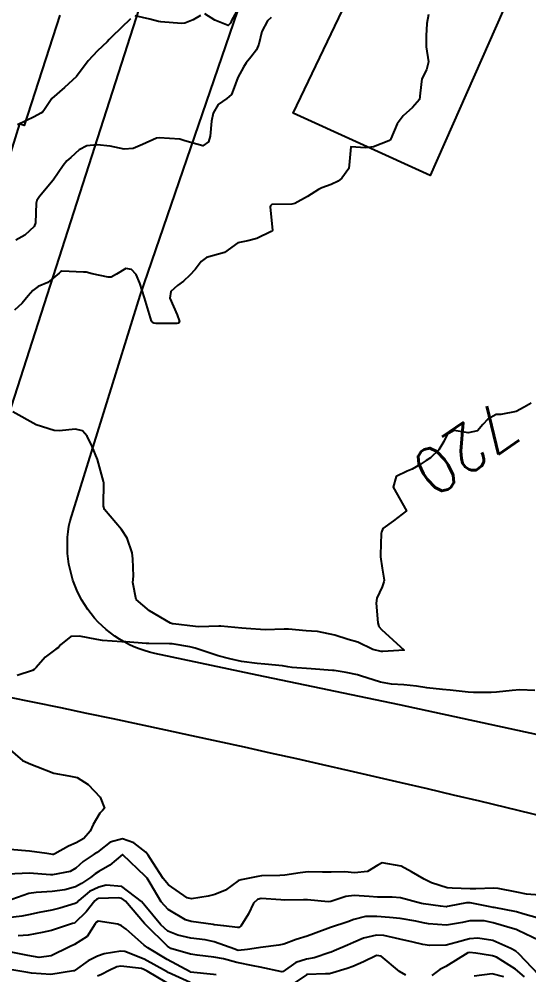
# Model space of a CAD drawing. Header units: metres. Extents: x 286371 to 293043, y 7462578 to 7466404.
# Drawn here: x 292686.2 to 292730.1, y 7462871 to 7462953.3 of the extents above; entities that cross this region are included whole.
import ezdxf
from ezdxf.enums import TextEntityAlignment as Align

# ---------------------------------------------------------------- set-up
doc = ezdxf.new("R2010")
doc.units = ezdxf.units.M
doc.header["$MEASUREMENT"] = 0
for name, color, linetype in [('Cotas', 45, 'Continuous'), ('Curvas de Nivel 1m', 11, 'Continuous'), ('Curvas de Nivel 5m', 15, 'Continuous'), ('Edificações', 30, 'Continuous'), ('Vias primárias', 230, 'Continuous')]:
    doc.layers.add(name, color=color, linetype=linetype)
doc.styles.add('Style-STANDARD', font='STANDARD.shx')

msp = doc.modelspace()

# ---------------------------------------------------------------- linework, layer by layer
at = {"layer": 'Curvas de Nivel 1m', "flags": 128}
for points, elevation in [([(292705.141, 7462954.32), (292704.518, 7462953.22), (292704.454, 7462952.997), (292704.227, 7462952.774), (292703.082, 7462953.242), (292702.242, 7462953.799)], 723), ([(292721.483, 7462953.718), (292721.337, 7462952.958), (292721.295, 7462951.881), (292721.294, 7462950.958), (292721.477, 7462949.663), (292721.32, 7462948.957), (292720.921, 7462948.204), (292720.758, 7462946.965), (292720.702, 7462946.397), (292720.125, 7462945.728), (292719.306, 7462944.991), (292718.792, 7462944.312), (292718.247, 7462943.012), (292718.182, 7462942.903), (292718.071, 7462942.836), (292716.764, 7462942.34), (292716.068, 7462942.243), (292714.813, 7462942.32), (292714.683, 7462941.065), (292714.638, 7462940.462), (292714.022, 7462939.625), (292713.713, 7462939.387), (292713.122, 7462939.088), (292712.317, 7462938.792), (292712.007, 7462938.65), (292711.063, 7462938.058), (292709.991, 7462937.457), (292709.73, 7462937.398), (292707.988, 7462937.351), (292707.889, 7462937.263), (292707.862, 7462937.166), (292707.966, 7462935.982), (292708.059, 7462935.163), (292708.021, 7462935.095), (292707.952, 7462935.034), (292706.702, 7462934.423), (292705.94, 7462934.24), (292705.076, 7462934.068), (292703.924, 7462933.224), (292702.364, 7462932.802), (292701.912, 7462932.455), (292701.402, 7462931.761), (292700.949, 7462931.269), (292700.398, 7462930.766), (292699.881, 7462930.386), (292699.307, 7462929.859), (292699.226, 7462929.294), (292699.843, 7462927.873), (292700.059, 7462927.281), (292699.966, 7462927.149), (292699.831, 7462927.11), (292698.035, 7462927.107), (292697.831, 7462927.134), (292697.717, 7462927.201), (292697.643, 7462927.317), (292697.54, 7462927.617), (292697.038, 7462929.327), (292696.625, 7462930.597), (292696.321, 7462931.338), (292695.911, 7462931.777), (292695.417, 7462931.846), (292694.627, 7462931.364), (292694.163, 7462931.106), (292693.898, 7462931.096), (292692.543, 7462931.402), (292692.021, 7462931.527), (292691.906, 7462931.527), (292691.795, 7462931.527), (292689.907, 7462931.612), (292689.793, 7462931.559), (292689.691, 7462931.448), (292688.715, 7462930.639), (292687.887, 7462930.308), (292687.41, 7462929.953), (292687.011, 7462929.487), (292686.492, 7462928.867), (292685.855, 7462928.25)], 721), ([(292707.932, 7462953.475), (292707.613, 7462953.174), (292707.147, 7462952.254), (292706.885, 7462951.184), (292706.693, 7462950.691), (292706.187, 7462950.064), (292705.798, 7462949.582), (292705.572, 7462949.203), (292705.079, 7462948.292), (292704.679, 7462947.216), (292704.529, 7462946.828), (292704.133, 7462946.485), (292703.369, 7462945.993), (292702.944, 7462945.242), (292702.808, 7462944.54), (292702.681, 7462943.245), (292702.557, 7462942.767), (292702.071, 7462942.412), (292700.514, 7462942.841), (292700.08, 7462942.983), (292698.29, 7462943.103), (292698.08, 7462943.072), (292696.872, 7462942.532), (292696.067, 7462942.179), (292695.276, 7462942.146), (292694.069, 7462942.386), (292692.947, 7462942.515), (292692.069, 7462942.412), (292691.412, 7462942.066), (292690.687, 7462941.425), (292690.362, 7462941.117), (292690.043, 7462940.712), (292689.17, 7462939.452), (292688.003, 7462938.062), (292687.761, 7462937.715), (292687.715, 7462937.479), (292687.658, 7462935.79), (292687.543, 7462935.481), (292686.733, 7462934.712), (292685.946, 7462934.287)], 722), ([(292695.842, 7462953.35), (292695.014, 7462952.571), (292694.211, 7462951.821), (292694.005, 7462951.579), (292693.821, 7462951.38), (292692.985, 7462950.6), (292692.179, 7462949.75), (292692.029, 7462949.554), (292691.935, 7462949.408), (292691.18, 7462948.398), (292690.144, 7462947.434), (292689.071, 7462946.509), (292688.382, 7462945.46), (292688.256, 7462945.318), (292688.11, 7462945.222), (292687.538, 7462944.909), (292686.095, 7462944.222)], 723), ([(292701.844, 7462953.657), (292701.224, 7462953.27), (292700.512, 7462952.998), (292700.229, 7462952.966), (292698.453, 7462953.089), (292698.231, 7462953.124), (292697.503, 7462953.325), (292696.238, 7462953.609)], 723), ([(292730.654, 7462895.515), (292729.355, 7462895.567), (292728.688, 7462895.51), (292727.351, 7462895.357), (292726.89, 7462895.332), (292725.35, 7462895.317), (292724.904, 7462895.348), (292723.353, 7462895.535), (292722.692, 7462895.597), (292721.356, 7462895.744), (292720.447, 7462895.879), (292719.359, 7462895.996), (292718.304, 7462896.056), (292717.362, 7462896.212), (292715.633, 7462896.777), (292715.371, 7462896.863), (292714.406, 7462897.059), (292713.376, 7462897.211), (292713.224, 7462897.229), (292711.378, 7462897.376), (292709.737, 7462897.495), (292709.38, 7462897.541), (292708.919, 7462897.613), (292707.383, 7462897.774), (292706.727, 7462897.841), (292705.386, 7462898.003), (292704.382, 7462898.226), (292703.393, 7462898.499), (292701.565, 7462899.099), (292701.403, 7462899.162), (292700.945, 7462899.271), (292699.408, 7462899.511), (292699.176, 7462899.531), (292697.417, 7462899.541), (292697.191, 7462899.554), (292695.419, 7462899.693), (292695.077, 7462899.701), (292693.42, 7462899.806), (292692.925, 7462899.888), (292691.426, 7462900.179), (292690.686, 7462900.165), (292689.803, 7462899.439), (292689.636, 7462899.216), (292689.408, 7462899.056), (292688.48, 7462898.376), (292687.704, 7462897.47), (292687.55, 7462897.304), (292687.38, 7462897.213), (292686.076, 7462896.791)], 719), ([(292685.27, 7462890.555), (292686.531, 7462889.485), (292687.249, 7462889.153), (292687.769, 7462888.944), (292689.238, 7462888.391), (292690.512, 7462888.148), (292691.233, 7462888.001), (292692.192, 7462887.4), (292693.208, 7462886.3), (292693.601, 7462885.378), (292693.421, 7462885.15), (292693.187, 7462884.937), (292692.61, 7462883.955), (292692.368, 7462883.396), (292691.803, 7462882.756), (292691.149, 7462882.38), (292690.483, 7462882.085), (292689.322, 7462881.442), (292689.201, 7462881.376), (292689.133, 7462881.366), (292688.614, 7462881.452), (292687.137, 7462881.669), (292685.443, 7462881.812)], 719), ([(292731.08, 7462877.875), (292729.936, 7462877.967), (292729.083, 7462878.124), (292727.498, 7462878.448), (292727.088, 7462878.472), (292725.56, 7462878.414), (292725.087, 7462878.429), (292723.537, 7462878.468), (292723.088, 7462878.507), (292721.734, 7462878.945), (292721.108, 7462879.241), (292720.024, 7462879.882), (292719.125, 7462880.359), (292717.503, 7462880.645), (292717.126, 7462880.46), (292716.25, 7462879.905), (292715.115, 7462879.803), (292714.288, 7462879.895), (292713.116, 7462879.865), (292712.363, 7462879.848), (292711.116, 7462879.879), (292710.437, 7462879.802), (292709.111, 7462879.586), (292708.698, 7462879.563), (292707.109, 7462879.53), (292706.797, 7462879.491), (292705.365, 7462879.201), (292705.16, 7462879.147), (292705.103, 7462879.112), (292703.997, 7462878.314), (292703.085, 7462877.942), (292702.532, 7462877.793), (292701.078, 7462877.554), (292700.707, 7462877.642), (292699.096, 7462878.77), (292698.647, 7462879.301), (292697.767, 7462880.672), (292697.359, 7462881.321), (292697.138, 7462881.589), (292696.106, 7462882.384), (292695.155, 7462882.735), (292694.079, 7462882.441), (292693.138, 7462881.679), (292692.975, 7462881.548), (292692.714, 7462881.391), (292691.758, 7462880.772), (292691.116, 7462880.192), (292690.633, 7462879.9), (292689.107, 7462879.611), (292688.94, 7462879.613), (292687.108, 7462879.768), (292685.269, 7462879.673)], 718), ([(292731.05, 7462875.859), (292729.605, 7462876.277), (292729.058, 7462876.423), (292727.129, 7462876.797), (292727.063, 7462876.812), (292726.812, 7462876.868), (292725.069, 7462877.21), (292724.752, 7462877.216), (292723.264, 7462876.921), (292723.103, 7462876.884), (292723.063, 7462876.878), (292723.018, 7462876.88), (292722.518, 7462876.935), (292721.067, 7462877.118), (292720.877, 7462877.159), (292719.077, 7462877.631), (292718.373, 7462877.71), (292717.084, 7462877.699), (292716.377, 7462877.743), (292715.086, 7462877.854), (292714.379, 7462877.77), (292713.078, 7462877.332), (292712.863, 7462877.302), (292711.079, 7462877.468), (292710.729, 7462877.47), (292709.079, 7462877.453), (292708.762, 7462877.466), (292707.08, 7462877.577), (292706.754, 7462877.504), (292706.422, 7462877.184), (292705.998, 7462876.252), (292705.324, 7462875.2), (292705.154, 7462875.092), (292705.042, 7462875.081), (292703.869, 7462875.222), (292703.045, 7462875.329), (292702.94, 7462875.342), (292701.049, 7462875.599), (292700.576, 7462875.747), (292699.064, 7462876.629), (292698.471, 7462877.303), (292697.514, 7462878.902), (292697.254, 7462879.322), (292697.107, 7462879.512), (292695.157, 7462881.354), (292695.134, 7462881.366), (292694.045, 7462880.446), (292693.112, 7462879.903), (292692.797, 7462879.701), (292692.393, 7462879.395), (292691.625, 7462878.877), (292691.092, 7462878.591), (292690.176, 7462878.34), (292689.085, 7462878.181), (292687.704, 7462878.092), (292687.082, 7462878.012), (292685.607, 7462877.506)], 717), ([(292731.021, 7462873.965), (292729.22, 7462874.832), (292729.035, 7462874.905), (292728.933, 7462874.938), (292727.044, 7462875.502), (292726.268, 7462875.654), (292725.045, 7462875.65), (292724.422, 7462875.525), (292723.039, 7462875.287), (292721.495, 7462875.41), (292721.042, 7462875.496), (292720.386, 7462875.633), (292719.047, 7462875.868), (292718.117, 7462875.944), (292717.054, 7462876.034), (292716.055, 7462876.038), (292715.055, 7462875.78), (292714.531, 7462875.583), (292713.044, 7462875.084), (292711.587, 7462874.552), (292711.033, 7462874.351), (292710.098, 7462874.059), (292709.022, 7462873.663), (292708.616, 7462873.555), (292707.017, 7462873.361), (292706.855, 7462873.338), (292705.897, 7462873.191), (292705.098, 7462873.118), (292705.013, 7462873.132), (292704.8, 7462873.208), (292703.023, 7462873.863), (292702.254, 7462874.018), (292701.028, 7462874.177), (292699.9, 7462874.413), (292699.036, 7462874.778), (292698.439, 7462875.304), (292697.069, 7462876.995), (292696.79, 7462877.329), (292695.093, 7462878.619), (292693.74, 7462878.73), (292693.092, 7462878.564), (292692.301, 7462878.181), (292691.382, 7462877.41), (292691.231, 7462877.253), (292691.07, 7462877.141), (292689.735, 7462876.764), (292689.061, 7462876.593), (292687.957, 7462876.366), (292687.055, 7462876.188), (292686.483, 7462876.063), (292685.05, 7462875.883)], 716), ([(292703.211, 7462871.001), (292702.981, 7462871.026), (292700.996, 7462871.252), (292700.964, 7462871.265), (292699, 7462872.33), (292697.336, 7462873.32), (292697.018, 7462873.554), (292695.444, 7462874.942), (292695.042, 7462875.234), (292694.736, 7462875.359), (292693.048, 7462875.635), (292692.893, 7462875.54), (292692.793, 7462875.388), (292692.103, 7462874.323), (292691.017, 7462873.625), (292690.587, 7462873.423), (292689.002, 7462872.643), (292687.959, 7462872.511), (292687.002, 7462872.674), (292685.553, 7462872.959)], 714), ([(292700.97, 7462870.34), (292699.061, 7462871.215), (292698.983, 7462871.257), (292698.918, 7462871.295), (292696.999, 7462872.35), (292695.339, 7462873.02), (292695.01, 7462873.058), (292693.578, 7462872.804), (292693.003, 7462872.615), (292692.19, 7462872.203), (292691.075, 7462871.413), (292690.983, 7462871.367), (292690.91, 7462871.343), (292688.978, 7462871.029), (292687.305, 7462871.154), (292686.98, 7462871.211), (292685.094, 7462871.513)], 713), ([(292719.551, 7462870.986), (292718.979, 7462871.307), (292717.408, 7462872.609), (292716.999, 7462872.682), (292715.901, 7462872.13), (292714.984, 7462871.723), (292714.484, 7462871.56), (292712.974, 7462871.1), (292712.958, 7462871.101), (292712.631, 7462871.09), (292711.043, 7462871.043), (292710.973, 7462871.019), (292709.846, 7462870.246)], 714), ([(292729.741, 7462870.823), (292728.984, 7462871.501), (292727.33, 7462872.529), (292727.001, 7462872.648), (292726.815, 7462872.682), (292725.571, 7462872.886), (292725.005, 7462872.932), (292724.862, 7462872.897), (292722.986, 7462871.731), (292722.47, 7462871.454), (292721.765, 7462870.953)], 714), ([(292698.97, 7462870.325), (292697.269, 7462871.32), (292696.986, 7462871.475), (292696.766, 7462871.549), (292694.99, 7462871.742), (292694.653, 7462871.696), (292693.988, 7462871.369), (292693.33, 7462871.028), (292692.976, 7462870.88)], 712), ([(292727.986, 7462870.849), (292726.978, 7462871.099), (292725.412, 7462870.896)], 713)]:
    msp.add_lwpolyline(points, dxfattribs=dict(at, elevation=elevation))
at = {"layer": 'Curvas de Nivel 5m', "flags": 128}
for points, elevation in [([(292730.318, 7462920.243), (292729.73, 7462919.912), (292729.027, 7462919.542), (292727.72, 7462919.281), (292727.327, 7462919.263), (292726.604, 7462918.881), (292726.174, 7462918.421), (292725.699, 7462917.875), (292724.907, 7462917.696), (292723.698, 7462917.885), (292723.088, 7462917.539), (292722.795, 7462916.938), (292722.389, 7462916.228), (292721.663, 7462915.535), (292721.299, 7462915.32), (292720.765, 7462914.968), (292720.07, 7462914.555), (292719.645, 7462914.391), (292718.704, 7462913.933), (292718.459, 7462913.002), (292719.594, 7462910.984), (292718.475, 7462910.102), (292717.563, 7462909.455), (292717.44, 7462909.133), (292717.421, 7462909.016), (292717.359, 7462907.186), (292717.362, 7462907.017), (292717.509, 7462906.038), (292717.671, 7462905.012), (292717.651, 7462904.853), (292717.486, 7462904.445), (292717.039, 7462903.453), (292716.989, 7462903.022), (292717.134, 7462901.324), (292717.221, 7462901.018), (292717.43, 7462900.743), (292719.404, 7462898.984), (292717.562, 7462898.852), (292717.402, 7462898.862), (292716.71, 7462899.025), (292715.413, 7462899.665), (292714.567, 7462899.907), (292713.422, 7462900.28), (292711.936, 7462900.588), (292711.427, 7462900.601), (292710.954, 7462900.641), (292709.429, 7462900.782), (292709.069, 7462900.782), (292707.427, 7462900.737), (292705.797, 7462900.831), (292705.429, 7462900.87), (292703.622, 7462901.04), (292703.431, 7462901.044), (292701.707, 7462900.992), (292701.439, 7462901.005), (292699.5, 7462901.236), (292699.443, 7462901.244), (292699.269, 7462901.297), (292697.46, 7462902.355), (292696.327, 7462903.342), (292696.039, 7462904.803), (292696.097, 7462905.346), (292696.04, 7462906.834), (292695.973, 7462907.348), (292695.553, 7462908.628), (292695.063, 7462909.362), (292693.59, 7462911.083), (292693.519, 7462911.386), (292693.514, 7462911.467), (292693.527, 7462913.386), (292693.517, 7462913.495), (292692.98, 7462915.395), (292692.54, 7462916.532), (292692.101, 7462917.408), (292691.691, 7462917.86), (292691.109, 7462918.007), (292689.69, 7462917.865), (292689.252, 7462917.89), (292687.698, 7462918.38), (292685.714, 7462919.504)], 720), ([(292730.977, 7462871.018), (292729.26, 7462872.831), (292729.007, 7462873.037), (292728.575, 7462873.276), (292727.02, 7462873.954), (292725.733, 7462874.174), (292725.022, 7462874.111), (292723.885, 7462873.785), (292723.014, 7462873.57), (292721.582, 7462873.522), (292721.014, 7462873.608), (292720.174, 7462873.82), (292719.02, 7462874.081), (292717.656, 7462874.383), (292717.025, 7462874.434), (292715.892, 7462874.176), (292715.019, 7462873.795), (292714.507, 7462873.569), (292713.357, 7462873.079), (292713.112, 7462872.973), (292713.002, 7462872.933), (292711.644, 7462872.462), (292710.999, 7462872.346), (292710.063, 7462872.058), (292708.977, 7462871.297), (292708.854, 7462871.269), (292706.992, 7462871.673), (292706.406, 7462871.77), (292704.997, 7462872.08), (292703.834, 7462872.39), (292703.004, 7462872.534), (292701.57, 7462872.692), (292701.007, 7462872.801), (292699.305, 7462873.29), (292699.017, 7462873.475), (292697.157, 7462875.323), (292697.046, 7462875.444), (292695.391, 7462877.35), (292695.078, 7462877.59), (292694.796, 7462877.641), (292693.077, 7462877.591), (292692.923, 7462877.54), (292692.771, 7462877.389), (292692.014, 7462876.446), (292691.045, 7462875.494), (292690.996, 7462875.464), (292690.849, 7462875.417), (292689.035, 7462874.819), (292688.212, 7462874.641), (292687.028, 7462874.433), (292686.153, 7462874.372)], 715)]:
    msp.add_lwpolyline(points, dxfattribs=dict(at, elevation=elevation))
at = {"layer": 'Edificações'}
msp.add_lwpolyline([(292735.834, 7462985.365), (292748.679, 7462985.673), (292748.983, 7462972.999), (292736.138, 7462972.691), (292721.645, 7462939.87), (292709.843, 7462945.246), (292721.298, 7462969.177), (292728.79, 7462985.61)], close=True, dxfattribs=at)
at = {"layer": 'Edificações', "elevation": 723.66}
msp.add_lwpolyline([(292689.746, 7462953.67), (292686.676, 7462944.182), (292686.262, 7462944.306), (292682.959, 7462933.671)], dxfattribs=at)
at = {"layer": 'Vias primárias', "elevation": 711.504}
msp.add_lwpolyline([(292531.668, 7463079.475), (292539.466, 7463049.247), (292552.159, 7462999.465), (292568.881, 7462934.804, -0.006108), (292570.783, 7462928.087, 0.249987), (292578.956, 7462920.155), (292645.093, 7462908.433), (292673.133, 7462902.313, 0.363825), (292681.237, 7462906.458), (292701.469, 7462969.406), (292703.172, 7462974.705), (292703.544, 7462975.86, 0.642404), (292698.953, 7462980.05), (292691.281, 7462977.99), (292675.356, 7462973.869), (292667.141, 7462971.743, -0.067009), (292656.607, 7462970.478, -0.078928), (292637.441, 7462973.806, -0.231338), (292597.327, 7463010.317, -0.082835), (292593.466, 7463024.943), (292587.402, 7463074.823)], format="xyb", dxfattribs=at)
at = {"layer": 'Vias primárias'}
msp.add_lwpolyline([(292811.63, 7462873.097, -0.231364), (292800.201, 7462872.596), (292784.429, 7462878.353, 0.033217), (292761.468, 7462885.045), (292719.004, 7462894.268), (292706.741, 7462896.823), (292697.928, 7462898.697, -0.418369), (292690.627, 7462910.117), (292696.65, 7462929.517), (292712.109, 7462974.567), (292733.167, 7463041.356, -0.771654), (292753.688, 7463042.465), (292792.43, 7462942.92), (292808.681, 7462900.416), (292814.968, 7462885.379, -0.343247), (292811.63, 7462873.097)], format="xyb", close=True, dxfattribs=at)
msp.add_lwpolyline([(292734.877, 7462883.778, 0.029569), (292589.581, 7462910.575, -0.074737), (292518.854, 7462930.337, 0.099671), (292487.463, 7462937.454, 0.18016), (292457.436, 7462927.095, 0.037994), (292449.523, 7462919.503, -0.075888), (292436.794, 7462909.016, -0.075888)], format="xyb", dxfattribs=at)

# ---------------------------------------------------------------- texts
at = {"layer": 'Cotas', "style": 'Style-STANDARD'}
msp.add_text('720', height=4, rotation=214.68317, dxfattribs=at).set_placement((292724.7, 7462916.317, 720), align=Align.MIDDLE_CENTER)

doc.saveas('drawing.dxf')
